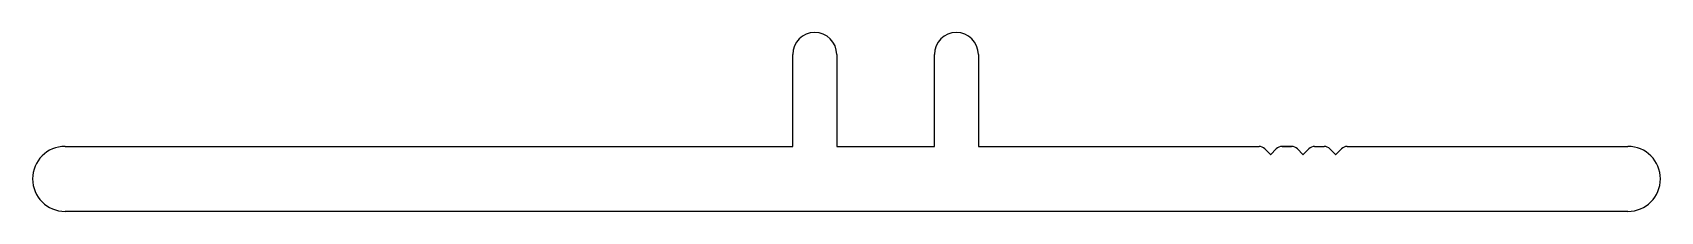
# Model space of a CAD drawing. Extents: x -25 to 25, y 0.4 to 5.9.
import ezdxf

# ---------------------------------------------------------------- set-up
doc = ezdxf.new("R2010")
doc.units = 0
doc.layers.get('0').update_dxf_attribs({"linetype": 'CONTINUOUS'})

msp = doc.modelspace()

# ---------------------------------------------------------------- linework, layer by layer
at = {"color": 7}
for p, q in [((-0.969, 5.928), (-0.969, 5.928)), ((-1.644, 2.428), (-1.644, 5.253)), ((-0.294, 5.253), (-0.294, 2.428)), ((2.706, 2.428), (2.706, 5.253)), ((4.056, 5.253), (4.056, 2.428)), ((-23.994, 2.428), (-1.644, 2.428)), ((-0.294, 2.428), (2.706, 2.428)), ((4.056, 2.428), (12.678, 2.428)), ((12.678, 2.428), (12.678, 2.428)), ((12.678, 2.428), (12.678, 2.428)), ((12.854, 2.355), (13.026, 2.183)), ((13.037, 2.183), (13.208, 2.355)), ((13.385, 2.428), (13.678, 2.428)), ((13.678, 2.428), (13.385, 2.428)), ((13.385, 2.428), (13.678, 2.428)), ((13.678, 2.428), (13.385, 2.428)), ((13.385, 2.428), (13.678, 2.428)), ((13.854, 2.355), (14.025, 2.183)), ((14.037, 2.183), (14.208, 2.355)), ((14.385, 2.428), (14.678, 2.428)), ((14.854, 2.355), (15.025, 2.183)), ((15.037, 2.183), (15.208, 2.355)), ((15.385, 2.428), (15.385, 2.428)), ((15.385, 2.428), (24.006, 2.428)), ((-24.994, 1.428), (-24.994, 1.428)), ((25.006, 1.428), (25.006, 1.428)), ((24.006, 0.428), (-23.994, 0.428))]:
    msp.add_line(p, q, dxfattribs=at)
for centre, radius, start, end in [((-0.969, 5.253), 0.675, 90, 180), ((-0.969, 5.253), 0.675, 360, 90), ((3.381, 5.253), 0.675, 90, 180), ((3.381, 5.253), 0.675, 0, 90), ((-23.994, 1.428), 1, 90, 180), ((12.678, 2.178), 0.25, 45, 90), ((13.031, 2.189), 0.008, 225, 315), ((13.385, 2.178), 0.25, 90, 135), ((13.678, 2.178), 0.25, 45, 90), ((14.031, 2.189), 0.008, 225, 315), ((14.385, 2.178), 0.25, 90, 135), ((14.678, 2.178), 0.25, 45, 90), ((15.031, 2.189), 0.008, 225, 315), ((15.385, 2.178), 0.25, 90, 135), ((24.006, 1.428), 1, 0, 90), ((-23.994, 1.428), 1, 180, 270), ((24.006, 1.428), 1, 270, 0)]:
    msp.add_arc(centre, radius, start, end, dxfattribs=at)

doc.saveas('drawing.dxf')
